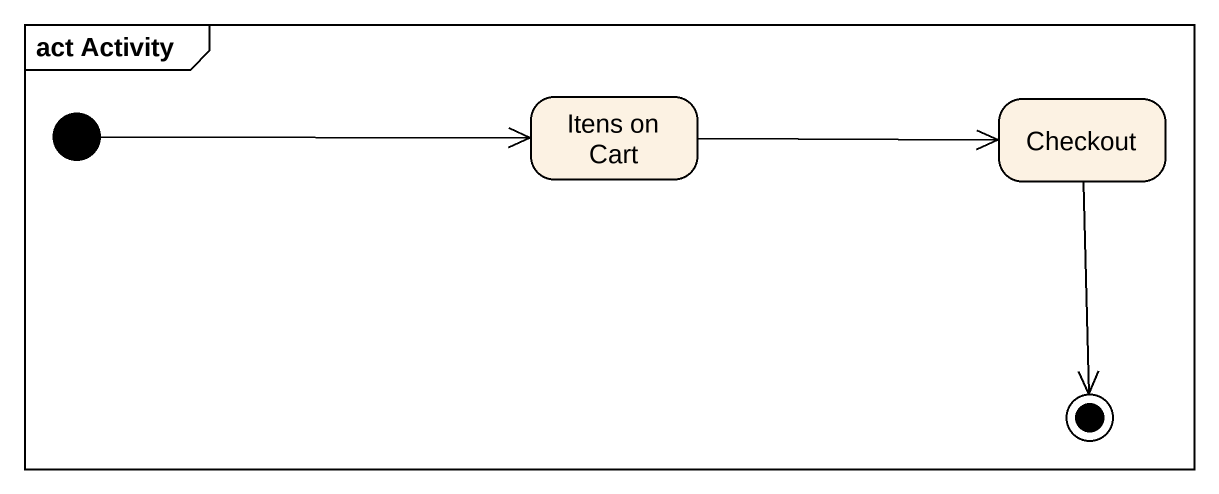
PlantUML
@startuml
mainframe act Activity
hide empty description
state "Itens on Cart" as Itens_on_Cart
state Checkout
[*] -right-> Itens_on_Cart
Itens_on_Cart -right-> Checkout
Checkout --> [*]
@enduml
